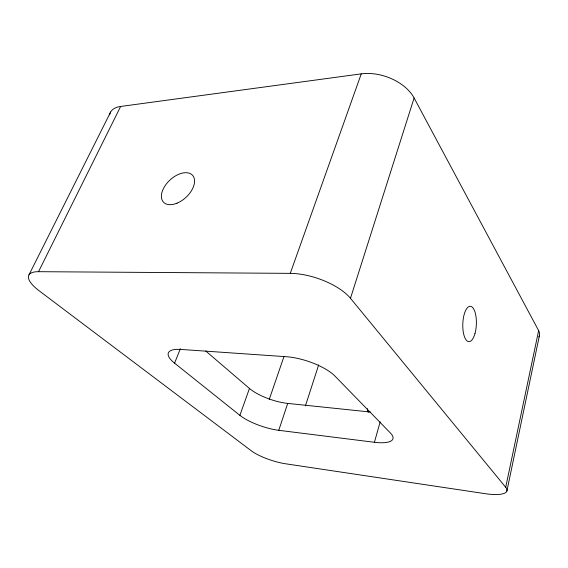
<?xml version="1.0" encoding="UTF-8"?>
<svg xmlns="http://www.w3.org/2000/svg" width="568" height="568" viewBox="0 0 568 568"><rect width="100%" height="100%" fill="white"/><g stroke="black" fill="none" stroke-linecap="round" stroke-linejoin="round"><path stroke-width="0.85" d="M506.897 491.015L539.394 335.674M120.643 106.464L38.539 271.689A38.163 12.269 23.9 0 0 39.093 290.752L251.198 450.729A26.895 6.795 18.4 0 0 285.626 463.786L485.306 493.691A31.836 8.825 14.7 0 0 505.705 487.287L538.634 330.611L414.107 97.987A40.172 25.766 19 0 0 361.248 73.861L120.643 106.464A34.733 17.26 27.6 0 0 109.603 114.85M180.375 348.695L174.575 363.165L239.888 415.343A30.395 8.676 18.8 0 0 278.76 430.31L374.411 442.287L380.184 421.825M505.705 487.287L350.477 298.299L414.107 97.987M305.406 405.935L318.691 364.848M278.76 430.31L287.72 403.408L370.293 412.013M269.253 399.403L283.922 356.676M38.539 271.689L290.276 273.357L361.248 73.861M239.888 415.343L249.451 388.462L205.687 350.953M28.996 274.848L110.632 112.024M290.276 273.357A45.028 19.049 18.8 0 1 350.477 298.299M538.634 330.611A29.373 12.787 12.2 0 1 538.897 336.881M368.327 412.411A9.06 7.476 -44.2 0 1 367.347 408.648M374.411 442.287A32.788 9.976 16.8 0 0 390.429 433.015L335.035 376.151A36.586 12.574 18.3 0 0 286.336 356.725L181.029 349.434A33.945 10.657 20.5 0 0 174.575 363.165M287.72 403.408A29.969 9.478 18.8 0 1 249.451 388.462M474.962 333.608A17.707 6.788 -87.8 0 0 470.51 306.294A17.707 6.788 -87.8 0 0 463.268 331.996A17.707 6.788 -87.8 0 0 474.962 333.608M177.046 203.174A19.809 11.8 -42.8 0 0 192.786 175.547A19.809 11.8 -42.8 0 0 164.095 187.334A19.809 11.8 -42.8 0 0 177.046 203.174"/></g></svg>
